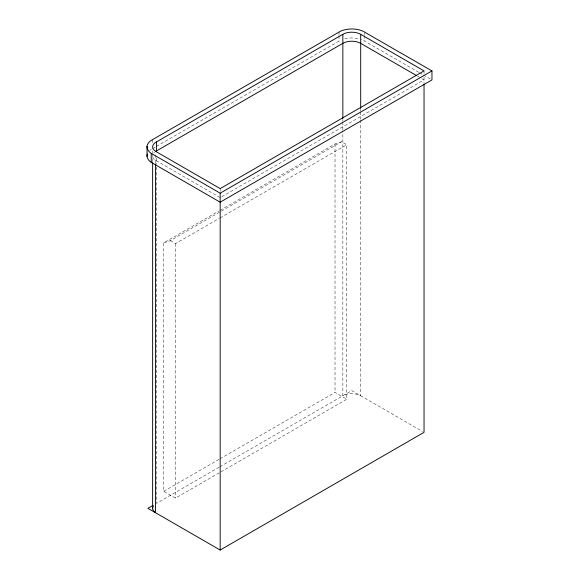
<?xml version="1.0" encoding="UTF-8"?>
<svg xmlns="http://www.w3.org/2000/svg" width="579" height="579" viewBox="0 0 579 579"><rect width="100%" height="100%" fill="white"/><g stroke="black" fill="none" stroke-linecap="round" stroke-linejoin="round"><path stroke-width="0.43" stroke-dasharray="2.9 2.17" d="M152.567 148.629L155.7 146.82M156.482 146.364L340.669 40.146M221.735 196.715L424.038 79.916L417.003 75.849M219.303 472.819L175.502 498.106L163.741 491.318L163.741 242.847L219.275 210.792M220.056 210.336L335.024 143.961L341.574 141.732L346.785 144.743L346.785 399.221L220.085 472.37M163.741 242.847L170.298 240.625L341.574 141.732M170.298 240.625L175.502 243.629L219.303 218.341M220.085 217.892L346.785 144.743M163.741 491.318L219.275 459.256M220.056 458.807L335.024 392.432L346.785 399.221M219.159 467.195L156.533 503.354L156.533 165.377M219.94 466.739L351.771 390.63L422.475 431.449M418.791 72.31L362.874 40.146A18.238 10.531 0 0 0 360.891 39.379M419.565 72.751L422.663 74.546M423.437 74.995L430.414 79.019M220.172 197.613L155.454 160.253A11.457 6.615 0 0 1 152.639 155.454M424.038 70.899L424.038 73.598M424.038 77.21L424.038 83.528M364.531 32.865L364.531 34.668M364.531 35.572L364.531 40.979M360.695 109.315L360.695 111.117M360.695 112.022L360.695 119.252M360.695 120.157L360.695 395.783A12.622 7.288 0 0 0 342.848 395.783L342.848 130.999M342.848 119.252L342.848 121.062M342.848 121.966L342.848 130.101M339.019 31.961L339.019 34.668M339.019 35.572L339.019 40.979M335.024 143.961L335.024 392.432M220.172 188.595L220.172 191.302M175.502 243.629L175.502 498.106M156.533 158.147L156.533 164.472M155.454 154.839L155.454 163.864M152.567 139.611L152.567 143.216M152.639 150.909L152.639 152.747M152.639 153.616L152.639 161.78M153.804 152.965A11.457 6.615 0 0 1 154.557 152.212M344.794 38.771A18.238 10.531 0 0 1 358.756 38.771M149.889 150.41A17.073 9.857 0 0 1 151.249 149.389"/><path stroke-width="0.87" d="M156.533 141.898L342.848 34.327A12.622 7.288 0 0 1 360.695 34.327L424.038 70.899L220.172 188.595L155.454 151.235A11.457 6.615 0 0 1 156.533 141.898L156.533 150.916A11.457 6.615 0 0 0 155.469 151.524M156.533 150.916L342.848 43.345A12.622 7.288 0 0 1 360.695 43.345L416.221 75.4M431.963 70.899L362.874 31.128A18.238 10.531 0 0 0 340.669 31.128L151.249 140.371A17.073 9.857 0 0 0 151.228 153.37L220.172 193.176L431.963 70.899L431.963 79.916L220.172 202.194L151.228 162.388A17.073 9.857 0 0 1 147.334 153.963M153.196 505.279L147.906 508.326L220.172 550.05L424.038 432.347L424.038 84.433M360.695 34.327L360.695 108.411M342.848 34.327L342.848 118.348M220.172 193.176L220.172 550.05M155.454 163.864L155.454 512.683A11.45 6.615 0 0 1 153.232 506.198M152.639 162.648L152.639 508.753M151.228 153.37L151.228 162.388M147.037 146.219L147.037 156.525"/></g></svg>
